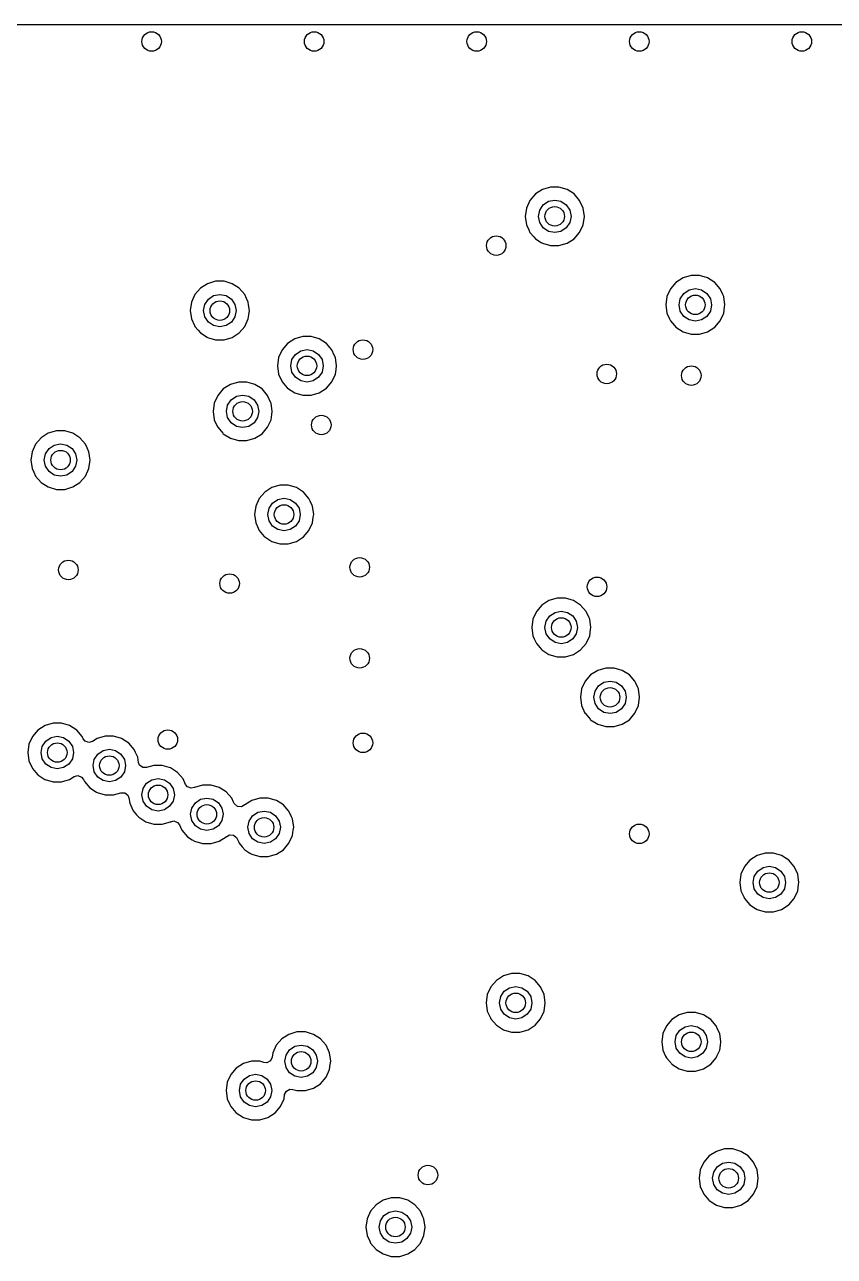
# Model space of a CAD drawing. Extents: x 100.3 to 185, y -144.7 to -85.3.
# Drawn here: x 131.55 to 144, y -104.25 to -85.3 of the extents above; entities that cross this region are included whole.
import ezdxf

# ---------------------------------------------------------------- set-up
doc = ezdxf.new("R2010")
doc.units = 0
doc.layers.add('BLACK', color=7, linetype='CONTINUOUS')

msp = doc.modelspace()

# ---------------------------------------------------------------- linework, layer by layer
at = {"layer": 'BLACK', "linetype": 'CONTINUOUS'}
for p, q in [((106.048, -85.3005), (151.507, -85.301)), ((139.402, -87.906), (139.317, -88.0039)), ((139.511, -87.836), (139.402, -87.906)), ((139.635, -87.7995), (139.511, -87.836)), ((139.511, -87.836), (139.511, -87.836)), ((139.765, -87.7995), (139.635, -87.7995)), ((139.635, -87.7995), (139.635, -87.7995)), ((139.889, -87.836), (139.765, -87.7995)), ((139.765, -87.7995), (139.765, -87.7995)), ((139.998, -87.906), (139.889, -87.836)), ((139.889, -87.836), (139.889, -87.836)), ((139.889, -87.836), (139.889, -87.836)), ((139.889, -87.836), (139.889, -87.836)), ((140.083, -88.0039), (139.998, -87.906)), ((139.998, -87.906), (139.998, -87.906)), ((139.998, -87.906), (139.998, -87.906)), ((139.317, -88.0039), (139.263, -88.1218)), ((139.469, -88.1543), (139.523, -88.0732)), ((139.523, -88.0732), (139.604, -88.019)), ((139.604, -88.019), (139.7, -88)), ((139.7, -88), (139.796, -88.019)), ((139.796, -88.019), (139.877, -88.0732)), ((139.877, -88.0732), (139.931, -88.1543)), ((140.137, -88.1218), (140.083, -88.0039)), ((139.263, -88.1218), (139.245, -88.25)), ((139.245, -88.25), (139.245, -88.25)), ((139.245, -88.25), (139.263, -88.3782)), ((139.45, -88.25), (139.469, -88.1543)), ((139.469, -88.3457), (139.45, -88.25)), ((139.931, -88.1543), (139.95, -88.25)), ((139.95, -88.25), (139.931, -88.3457)), ((140.155, -88.25), (140.137, -88.1218)), ((140.137, -88.3782), (140.155, -88.25)), ((139.263, -88.3782), (139.3, -88.459)), ((139.3, -88.459), (139.317, -88.4961)), ((139.317, -88.4961), (139.377, -88.5655)), ((139.523, -88.4268), (139.469, -88.3457)), ((139.604, -88.481), (139.523, -88.4268)), ((139.7, -88.5), (139.604, -88.481)), ((139.796, -88.481), (139.7, -88.5)), ((139.877, -88.4268), (139.796, -88.481)), ((139.931, -88.3457), (139.877, -88.4268)), ((139.998, -88.594), (140.083, -88.4961)), ((140.083, -88.4961), (140.137, -88.3782)), ((139.377, -88.5655), (139.402, -88.594)), ((139.402, -88.594), (139.491, -88.6511)), ((139.491, -88.6511), (139.511, -88.664)), ((139.511, -88.664), (139.635, -88.7005)), ((139.765, -88.7005), (139.889, -88.664)), ((139.889, -88.664), (139.998, -88.594)), ((139.635, -88.7005), (139.635, -88.7005)), ((139.635, -88.7005), (139.765, -88.7005)), ((139.765, -88.7005), (139.765, -88.7005)), ((134.485, -89.2495), (134.361, -89.286)), ((134.615, -89.2495), (134.485, -89.2495)), ((134.485, -89.2495), (134.485, -89.2495)), ((134.722, -89.2811), (134.615, -89.2495)), ((134.615, -89.2495), (134.615, -89.2495)), ((141.673, -89.1982), (141.564, -89.2683)), ((141.797, -89.1617), (141.673, -89.1982)), ((141.673, -89.1982), (141.673, -89.1982)), ((141.927, -89.1617), (141.797, -89.1617)), ((141.797, -89.1617), (141.797, -89.1617)), ((142.051, -89.1982), (141.927, -89.1617)), ((141.927, -89.1617), (141.927, -89.1617)), ((142.16, -89.2683), (142.051, -89.1982)), ((142.051, -89.1982), (142.051, -89.1982)), ((142.051, -89.1982), (142.051, -89.1982)), ((142.051, -89.1982), (142.051, -89.1982)), ((134.252, -89.356), (134.167, -89.4539)), ((134.361, -89.286), (134.252, -89.356)), ((134.361, -89.286), (134.361, -89.286)), ((134.739, -89.286), (134.722, -89.2811)), ((134.848, -89.356), (134.739, -89.286)), ((134.739, -89.286), (134.739, -89.286)), ((134.739, -89.286), (134.739, -89.286)), ((134.933, -89.4539), (134.848, -89.356)), ((134.848, -89.356), (134.848, -89.356)), ((134.848, -89.356), (134.848, -89.356)), ((141.479, -89.3662), (141.426, -89.484)), ((141.564, -89.2683), (141.479, -89.3662)), ((141.631, -89.5166), (141.685, -89.4355)), ((141.685, -89.4355), (141.767, -89.3813)), ((141.767, -89.3813), (141.862, -89.3622)), ((141.862, -89.3622), (141.958, -89.3813)), ((141.958, -89.3813), (142.039, -89.4355)), ((142.039, -89.4355), (142.093, -89.5166)), ((142.245, -89.3662), (142.16, -89.2683)), ((142.16, -89.2683), (142.16, -89.2683)), ((142.16, -89.2683), (142.16, -89.2683)), ((142.285, -89.4539), (142.245, -89.3662)), ((134.113, -89.5718), (134.095, -89.7)), ((134.167, -89.4539), (134.113, -89.5718)), ((134.3, -89.7), (134.319, -89.6043)), ((134.319, -89.6043), (134.373, -89.5232)), ((134.373, -89.5232), (134.454, -89.469)), ((134.454, -89.469), (134.55, -89.45)), ((134.55, -89.45), (134.645, -89.469)), ((134.645, -89.469), (134.727, -89.5232)), ((134.727, -89.5232), (134.781, -89.6043)), ((134.781, -89.6043), (134.8, -89.7)), ((134.96, -89.514), (134.933, -89.4539)), ((134.986, -89.5718), (134.96, -89.514)), ((134.992, -89.6123), (134.986, -89.5718)), ((135.005, -89.7), (134.992, -89.6123)), ((141.426, -89.484), (141.407, -89.6122)), ((141.407, -89.6122), (141.407, -89.6123)), ((141.407, -89.6123), (141.426, -89.7405)), ((141.612, -89.6122), (141.631, -89.5166)), ((141.631, -89.7079), (141.612, -89.6122)), ((142.093, -89.5166), (142.112, -89.6122)), ((142.112, -89.6122), (142.093, -89.7079)), ((142.299, -89.484), (142.285, -89.4539)), ((142.317, -89.6122), (142.299, -89.484)), ((142.313, -89.6405), (142.317, -89.6123)), ((142.317, -89.6123), (142.317, -89.6122)), ((134.095, -89.7), (134.095, -89.7)), ((134.095, -89.7), (134.113, -89.8282)), ((134.319, -89.7957), (134.3, -89.7)), ((134.373, -89.8768), (134.319, -89.7957)), ((134.781, -89.7957), (134.727, -89.8768)), ((134.8, -89.7), (134.781, -89.7957)), ((134.986, -89.8282), (134.996, -89.764)), ((134.996, -89.764), (135.005, -89.7)), ((135.005, -89.7), (135.005, -89.7)), ((141.426, -89.7405), (141.466, -89.8283)), ((141.685, -89.789), (141.631, -89.7079)), ((141.767, -89.8432), (141.685, -89.789)), ((142.039, -89.789), (141.958, -89.8432)), ((142.093, -89.7079), (142.039, -89.789)), ((142.245, -89.8583), (142.299, -89.7405)), ((142.299, -89.7405), (142.313, -89.6405)), ((134.113, -89.8282), (134.159, -89.9282)), ((134.159, -89.9282), (134.167, -89.9461)), ((134.167, -89.9461), (134.214, -90)), ((134.214, -90), (134.252, -90.044)), ((134.454, -89.931), (134.373, -89.8768)), ((134.55, -89.95), (134.454, -89.931)), ((134.645, -89.931), (134.55, -89.95)), ((134.727, -89.8768), (134.645, -89.931)), ((134.848, -90.044), (134.933, -89.9461)), ((134.933, -89.9461), (134.986, -89.8282)), ((141.466, -89.8283), (141.479, -89.8583)), ((141.479, -89.8583), (141.54, -89.9282)), ((141.54, -89.9282), (141.564, -89.9562)), ((141.564, -89.9562), (141.673, -90.0263)), ((141.862, -89.8622), (141.767, -89.8432)), ((141.958, -89.8432), (141.862, -89.8622)), ((142.051, -90.0263), (142.16, -89.9562)), ((142.16, -89.9562), (142.245, -89.8583)), ((134.252, -90.044), (134.354, -90.1097)), ((134.354, -90.1097), (134.361, -90.114)), ((134.361, -90.114), (134.485, -90.1505)), ((134.485, -90.1505), (134.485, -90.1505)), ((134.485, -90.1505), (134.615, -90.1505)), ((134.615, -90.1505), (134.739, -90.114)), ((134.615, -90.1505), (134.615, -90.1505)), ((134.739, -90.114), (134.848, -90.044)), ((135.701, -90.136), (135.592, -90.206)), ((135.825, -90.0995), (135.701, -90.136)), ((135.701, -90.136), (135.701, -90.136)), ((135.955, -90.0995), (135.825, -90.0995)), ((135.825, -90.0995), (135.825, -90.0995)), ((136.079, -90.136), (135.955, -90.0995)), ((135.955, -90.0995), (135.955, -90.0995)), ((136.188, -90.206), (136.079, -90.136)), ((136.079, -90.136), (136.079, -90.136)), ((136.079, -90.136), (136.079, -90.136)), ((136.079, -90.136), (136.079, -90.136)), ((141.673, -90.0263), (141.673, -90.0263)), ((141.673, -90.0263), (141.797, -90.0627)), ((141.797, -90.0627), (141.797, -90.0627)), ((141.797, -90.0627), (141.927, -90.0627)), ((141.927, -90.0627), (142.051, -90.0263)), ((141.927, -90.0627), (141.927, -90.0627)), ((135.507, -90.3039), (135.453, -90.4218)), ((135.592, -90.206), (135.507, -90.3039)), ((135.659, -90.4543), (135.713, -90.3732)), ((135.713, -90.3732), (135.794, -90.319)), ((135.794, -90.319), (135.89, -90.3)), ((135.89, -90.3), (135.986, -90.319)), ((135.986, -90.319), (136.067, -90.3732)), ((136.067, -90.3732), (136.121, -90.4543)), ((136.273, -90.3039), (136.188, -90.206)), ((136.188, -90.206), (136.188, -90.206)), ((136.188, -90.206), (136.188, -90.206)), ((136.31, -90.386), (136.273, -90.3039)), ((136.327, -90.4218), (136.31, -90.386)), ((135.453, -90.4218), (135.435, -90.55)), ((135.435, -90.55), (135.435, -90.55)), ((135.435, -90.55), (135.453, -90.6782)), ((135.64, -90.55), (135.659, -90.4543)), ((135.659, -90.6457), (135.64, -90.55)), ((136.121, -90.4543), (136.14, -90.55)), ((136.14, -90.55), (136.121, -90.6457)), ((136.345, -90.55), (136.327, -90.4218)), ((136.337, -90.6086), (136.345, -90.55)), ((136.345, -90.55), (136.345, -90.55)), ((135.453, -90.6782), (135.503, -90.786)), ((135.713, -90.7268), (135.659, -90.6457)), ((135.794, -90.781), (135.713, -90.7268)), ((136.067, -90.7268), (135.986, -90.781)), ((136.121, -90.6457), (136.067, -90.7268)), ((136.273, -90.7961), (136.327, -90.6782)), ((136.327, -90.6782), (136.337, -90.6086)), ((134.602, -90.906), (134.517, -91.0039)), ((134.711, -90.836), (134.602, -90.906)), ((134.835, -90.7995), (134.711, -90.836)), ((134.711, -90.836), (134.711, -90.836)), ((134.965, -90.7995), (134.835, -90.7995)), ((134.835, -90.7995), (134.835, -90.7995)), ((135.072, -90.8309), (134.965, -90.7995)), ((134.965, -90.7995), (134.965, -90.7995)), ((135.089, -90.836), (135.072, -90.8309)), ((135.198, -90.906), (135.089, -90.836)), ((135.089, -90.836), (135.089, -90.836)), ((135.089, -90.836), (135.089, -90.836)), ((135.283, -91.0039), (135.198, -90.906)), ((135.198, -90.906), (135.198, -90.906)), ((135.198, -90.906), (135.198, -90.906)), ((135.503, -90.786), (135.507, -90.7961)), ((135.507, -90.7961), (135.585, -90.886)), ((135.585, -90.886), (135.592, -90.894)), ((135.592, -90.894), (135.701, -90.964)), ((135.89, -90.8), (135.794, -90.781)), ((135.986, -90.781), (135.89, -90.8)), ((136.079, -90.964), (136.188, -90.894)), ((136.188, -90.894), (136.273, -90.7961)), ((134.463, -91.1218), (134.445, -91.25)), ((134.517, -91.0039), (134.463, -91.1218)), ((134.669, -91.1543), (134.723, -91.0732)), ((134.723, -91.0732), (134.804, -91.019)), ((134.804, -91.019), (134.9, -91)), ((134.9, -91), (134.996, -91.019)), ((134.996, -91.019), (135.077, -91.0732)), ((135.077, -91.0732), (135.131, -91.1543)), ((135.335, -91.1189), (135.283, -91.0039)), ((135.337, -91.1218), (135.335, -91.1189)), ((135.355, -91.25), (135.337, -91.1218)), ((135.701, -90.964), (135.701, -90.964)), ((135.701, -90.964), (135.825, -91.0005)), ((135.825, -91.0005), (135.825, -91.0005)), ((135.825, -91.0005), (135.955, -91.0005)), ((135.955, -91.0005), (136.079, -90.964)), ((135.955, -91.0005), (135.955, -91.0005)), ((134.445, -91.25), (134.445, -91.25)), ((134.445, -91.25), (134.463, -91.3782)), ((134.65, -91.25), (134.669, -91.1543)), ((134.669, -91.3457), (134.65, -91.25)), ((135.131, -91.1543), (135.15, -91.25)), ((135.15, -91.25), (135.131, -91.3457)), ((135.337, -91.3782), (135.348, -91.3)), ((135.348, -91.3), (135.355, -91.25)), ((135.355, -91.25), (135.355, -91.25)), ((134.463, -91.3782), (134.513, -91.486)), ((134.513, -91.486), (134.517, -91.4961)), ((134.517, -91.4961), (134.595, -91.586)), ((134.723, -91.4268), (134.669, -91.3457)), ((134.804, -91.481), (134.723, -91.4268)), ((134.9, -91.5), (134.804, -91.481)), ((134.996, -91.481), (134.9, -91.5)), ((135.077, -91.4268), (134.996, -91.481)), ((135.131, -91.3457), (135.077, -91.4268)), ((135.198, -91.594), (135.283, -91.4961)), ((135.283, -91.4961), (135.337, -91.3782)), ((131.802, -91.656), (131.717, -91.7539)), ((131.911, -91.586), (131.802, -91.656)), ((132.035, -91.5495), (131.911, -91.586)), ((131.911, -91.586), (131.911, -91.586)), ((132.165, -91.5495), (132.035, -91.5495)), ((132.035, -91.5495), (132.035, -91.5495)), ((132.289, -91.586), (132.165, -91.5495)), ((132.165, -91.5495), (132.165, -91.5495)), ((132.398, -91.656), (132.289, -91.586)), ((132.289, -91.586), (132.289, -91.586)), ((132.289, -91.586), (132.289, -91.586)), ((132.289, -91.586), (132.289, -91.586)), ((132.483, -91.7539), (132.398, -91.656)), ((132.398, -91.656), (132.398, -91.656)), ((132.398, -91.656), (132.398, -91.656)), ((134.595, -91.586), (134.602, -91.594)), ((134.602, -91.594), (134.711, -91.664)), ((134.711, -91.664), (134.711, -91.664)), ((134.711, -91.664), (134.835, -91.7005)), ((134.835, -91.7005), (134.835, -91.7005)), ((134.835, -91.7005), (134.965, -91.7005)), ((134.965, -91.7005), (135.089, -91.664)), ((134.965, -91.7005), (134.965, -91.7005)), ((135.089, -91.664), (135.198, -91.594)), ((131.663, -91.8718), (131.645, -92)), ((131.717, -91.7539), (131.663, -91.8718)), ((131.85, -92), (131.869, -91.9043)), ((131.869, -91.9043), (131.923, -91.8232)), ((131.923, -91.8232), (132.004, -91.769)), ((132.004, -91.769), (132.1, -91.75)), ((132.1, -91.75), (132.196, -91.769)), ((132.196, -91.769), (132.277, -91.8232)), ((132.277, -91.8232), (132.331, -91.9043)), ((132.331, -91.9043), (132.35, -92)), ((132.51, -91.814), (132.483, -91.7539)), ((132.537, -91.8718), (132.51, -91.814)), ((132.541, -91.9), (132.537, -91.8718)), ((132.551, -91.969), (132.541, -91.9)), ((131.645, -92), (131.645, -92)), ((131.645, -92), (131.663, -92.1282)), ((131.869, -92.0957), (131.85, -92)), ((131.923, -92.1768), (131.869, -92.0957)), ((132.331, -92.0957), (132.277, -92.1768)), ((132.35, -92), (132.331, -92.0957)), ((132.537, -92.1282), (132.555, -92)), ((132.555, -92), (132.551, -91.969)), ((131.663, -92.1282), (131.69, -92.1862)), ((131.69, -92.1862), (131.717, -92.2461)), ((131.717, -92.2461), (131.802, -92.344)), ((132.004, -92.231), (131.923, -92.1768)), ((132.1, -92.25), (132.004, -92.231)), ((132.196, -92.231), (132.1, -92.25)), ((132.277, -92.1768), (132.196, -92.231)), ((132.398, -92.344), (132.483, -92.2461)), ((132.483, -92.2461), (132.537, -92.1282)), ((131.802, -92.344), (131.802, -92.344)), ((131.802, -92.344), (131.911, -92.414)), ((131.911, -92.414), (131.911, -92.414)), ((131.911, -92.414), (132.035, -92.4505)), ((132.035, -92.4505), (132.035, -92.4505)), ((132.035, -92.4505), (132.165, -92.4505)), ((132.165, -92.4505), (132.289, -92.414)), ((132.165, -92.4505), (132.165, -92.4505)), ((132.289, -92.414), (132.398, -92.344)), ((135.348, -92.4235), (135.239, -92.4935)), ((135.473, -92.387), (135.348, -92.4235)), ((135.348, -92.4235), (135.348, -92.4235)), ((135.602, -92.387), (135.473, -92.387)), ((135.473, -92.387), (135.473, -92.387)), ((135.727, -92.4235), (135.602, -92.387)), ((135.602, -92.387), (135.602, -92.387)), ((135.836, -92.4935), (135.727, -92.4235)), ((135.727, -92.4235), (135.727, -92.4235)), ((135.727, -92.4235), (135.727, -92.4235)), ((135.727, -92.4235), (135.727, -92.4235)), ((135.155, -92.5914), (135.101, -92.7093)), ((135.239, -92.4935), (135.155, -92.5914)), ((135.307, -92.7418), (135.361, -92.6607)), ((135.361, -92.6607), (135.442, -92.6065)), ((135.442, -92.6065), (135.537, -92.5875)), ((135.537, -92.5875), (135.633, -92.6065)), ((135.633, -92.6065), (135.714, -92.6607)), ((135.714, -92.6607), (135.768, -92.7418)), ((135.92, -92.5914), (135.836, -92.4935)), ((135.836, -92.4935), (135.836, -92.4935)), ((135.836, -92.4935), (135.836, -92.4935)), ((135.939, -92.6317), (135.92, -92.5914)), ((135.97, -92.7), (135.939, -92.6317)), ((135.101, -92.7093), (135.082, -92.8375)), ((135.082, -92.8375), (135.082, -92.8375)), ((135.082, -92.8375), (135.101, -92.9657)), ((135.287, -92.8375), (135.307, -92.7418)), ((135.307, -92.9332), (135.287, -92.8375)), ((135.768, -92.7418), (135.787, -92.8375)), ((135.787, -92.8375), (135.768, -92.9332)), ((135.974, -92.7093), (135.97, -92.7)), ((135.993, -92.8375), (135.974, -92.7093)), ((135.987, -92.8793), (135.993, -92.8375)), ((135.993, -92.8375), (135.993, -92.8375)), ((135.101, -92.9657), (135.137, -93.046)), ((135.137, -93.046), (135.155, -93.0836)), ((135.361, -93.0143), (135.307, -92.9332)), ((135.442, -93.0685), (135.361, -93.0143)), ((135.714, -93.0143), (135.633, -93.0685)), ((135.768, -92.9332), (135.714, -93.0143)), ((135.92, -93.0836), (135.974, -92.9657)), ((135.974, -92.9657), (135.987, -92.8793)), ((135.155, -93.0836), (135.233, -93.1739)), ((135.233, -93.1739), (135.239, -93.1815)), ((135.239, -93.1815), (135.348, -93.2515)), ((135.537, -93.0875), (135.442, -93.0685)), ((135.633, -93.0685), (135.537, -93.0875)), ((135.727, -93.2515), (135.836, -93.1815)), ((135.836, -93.1815), (135.92, -93.0836)), ((135.348, -93.2515), (135.348, -93.2515)), ((135.348, -93.2515), (135.473, -93.288)), ((135.473, -93.288), (135.473, -93.288)), ((135.473, -93.288), (135.602, -93.288)), ((135.602, -93.288), (135.727, -93.2515)), ((135.602, -93.288), (135.602, -93.288)), ((139.611, -94.1615), (139.502, -94.2315)), ((139.735, -94.125), (139.611, -94.1615)), ((139.611, -94.1615), (139.611, -94.1615)), ((139.865, -94.125), (139.735, -94.125)), ((139.735, -94.125), (139.735, -94.125)), ((139.95, -94.15), (139.865, -94.125)), ((139.865, -94.125), (139.865, -94.125)), ((139.989, -94.1615), (139.95, -94.15)), ((140.098, -94.2315), (139.989, -94.1615)), ((139.989, -94.1615), (139.989, -94.1615)), ((139.989, -94.1615), (139.989, -94.1615)), ((139.989, -94.1615), (139.989, -94.1615)), ((139.417, -94.3294), (139.363, -94.4473)), ((139.502, -94.2315), (139.417, -94.3294)), ((139.623, -94.3987), (139.704, -94.3445)), ((139.704, -94.3445), (139.8, -94.3255)), ((139.8, -94.3255), (139.896, -94.3445)), ((139.896, -94.3445), (139.977, -94.3987)), ((140.183, -94.3294), (140.098, -94.2315)), ((140.098, -94.2315), (140.098, -94.2315)), ((140.098, -94.2315), (140.098, -94.2315)), ((140.228, -94.4282), (140.183, -94.3294)), ((139.363, -94.4473), (139.345, -94.5755)), ((139.55, -94.5755), (139.569, -94.4798)), ((139.569, -94.4798), (139.623, -94.3987)), ((139.977, -94.3987), (140.031, -94.4798)), ((140.031, -94.4798), (140.05, -94.5755)), ((140.237, -94.4473), (140.228, -94.4282)), ((140.255, -94.5755), (140.237, -94.4473)), ((139.345, -94.5755), (139.345, -94.5755)), ((139.345, -94.5755), (139.363, -94.7037)), ((139.363, -94.7037), (139.385, -94.7505)), ((139.385, -94.7505), (139.417, -94.8216)), ((139.569, -94.6712), (139.55, -94.5755)), ((139.623, -94.7523), (139.569, -94.6712)), ((139.704, -94.8065), (139.623, -94.7523)), ((139.977, -94.7523), (139.896, -94.8065)), ((140.031, -94.6712), (139.977, -94.7523)), ((140.05, -94.5755), (140.031, -94.6712)), ((140.183, -94.8216), (140.237, -94.7037)), ((140.237, -94.7037), (140.25, -94.6079)), ((140.25, -94.6079), (140.255, -94.5755)), ((140.255, -94.5755), (140.255, -94.5755)), ((139.417, -94.8216), (139.475, -94.8888)), ((139.475, -94.8888), (139.502, -94.9195)), ((139.502, -94.9195), (139.611, -94.9895)), ((139.8, -94.8255), (139.704, -94.8065)), ((139.896, -94.8065), (139.8, -94.8255)), ((139.989, -94.9895), (140.098, -94.9195)), ((140.098, -94.9195), (140.183, -94.8216)), ((139.611, -94.9895), (139.611, -94.9895)), ((139.611, -94.9895), (139.735, -95.026)), ((139.735, -95.026), (139.735, -95.026)), ((139.735, -95.026), (139.865, -95.026)), ((139.865, -95.026), (139.989, -94.9895)), ((139.865, -95.026), (139.865, -95.026)), ((140.252, -95.306), (140.167, -95.4039)), ((140.361, -95.236), (140.252, -95.306)), ((140.485, -95.1995), (140.361, -95.236)), ((140.361, -95.236), (140.361, -95.236)), ((140.615, -95.1995), (140.485, -95.1995)), ((140.485, -95.1995), (140.485, -95.1995)), ((140.739, -95.236), (140.615, -95.1995)), ((140.615, -95.1995), (140.615, -95.1995)), ((140.848, -95.306), (140.739, -95.236)), ((140.739, -95.236), (140.739, -95.236)), ((140.739, -95.236), (140.739, -95.236)), ((140.739, -95.236), (140.739, -95.236)), ((140.933, -95.4039), (140.848, -95.306)), ((140.848, -95.306), (140.848, -95.306)), ((140.848, -95.306), (140.848, -95.306)), ((140.167, -95.4039), (140.113, -95.5218)), ((140.319, -95.5543), (140.373, -95.4732)), ((140.373, -95.4732), (140.454, -95.419)), ((140.454, -95.419), (140.55, -95.4)), ((140.55, -95.4), (140.646, -95.419)), ((140.646, -95.419), (140.727, -95.4732)), ((140.727, -95.4732), (140.781, -95.5543)), ((140.945, -95.431), (140.933, -95.4039)), ((140.977, -95.5), (140.945, -95.431)), ((140.987, -95.5218), (140.977, -95.5)), ((140.113, -95.5218), (140.095, -95.65)), ((140.095, -95.65), (140.095, -95.65)), ((140.095, -95.65), (140.113, -95.7782)), ((140.3, -95.65), (140.319, -95.5543)), ((140.319, -95.7457), (140.3, -95.65)), ((140.781, -95.5543), (140.8, -95.65)), ((140.8, -95.65), (140.781, -95.7457)), ((141.005, -95.6468), (140.987, -95.5218)), ((140.987, -95.7782), (141.005, -95.65)), ((141.005, -95.65), (141.005, -95.6468)), ((140.113, -95.7782), (140.165, -95.8919)), ((140.373, -95.8268), (140.319, -95.7457)), ((140.454, -95.881), (140.373, -95.8268)), ((140.55, -95.9), (140.454, -95.881)), ((140.646, -95.881), (140.55, -95.9)), ((140.727, -95.8268), (140.646, -95.881)), ((140.781, -95.7457), (140.727, -95.8268)), ((140.933, -95.8961), (140.987, -95.7782)), ((131.985, -96.0495), (131.861, -96.086)), ((132.115, -96.0495), (131.985, -96.0495)), ((131.985, -96.0495), (131.985, -96.0495)), ((132.239, -96.086), (132.115, -96.0495)), ((132.115, -96.0495), (132.115, -96.0495)), ((140.165, -95.8919), (140.167, -95.8961)), ((140.167, -95.8961), (140.245, -95.986)), ((140.245, -95.986), (140.252, -95.994)), ((140.252, -95.994), (140.361, -96.0639)), ((140.361, -96.0639), (140.361, -96.064)), ((140.361, -96.064), (140.485, -96.1005)), ((140.615, -96.1005), (140.739, -96.064)), ((140.739, -96.064), (140.848, -95.994)), ((140.848, -95.994), (140.933, -95.8961)), ((131.667, -96.2539), (131.613, -96.3718)), ((131.752, -96.156), (131.667, -96.2539)), ((131.861, -96.086), (131.752, -96.156)), ((131.861, -96.086), (131.861, -96.086)), ((131.954, -96.269), (132.05, -96.25)), ((132.05, -96.25), (132.146, -96.269)), ((132.348, -96.156), (132.239, -96.086)), ((132.239, -96.086), (132.239, -96.086)), ((132.239, -96.086), (132.239, -96.086)), ((132.239, -96.086), (132.239, -96.086)), ((132.433, -96.2539), (132.348, -96.156)), ((132.348, -96.156), (132.348, -96.156)), ((132.348, -96.156), (132.348, -96.156)), ((132.448, -96.2881), (132.433, -96.2539)), ((132.785, -96.2495), (132.661, -96.286)), ((132.915, -96.2495), (132.785, -96.2495)), ((132.785, -96.2495), (132.785, -96.2495)), ((133.039, -96.286), (132.915, -96.2495)), ((132.915, -96.2495), (132.915, -96.2495)), ((140.485, -96.1005), (140.485, -96.1005)), ((140.485, -96.1005), (140.615, -96.1005)), ((140.615, -96.1005), (140.615, -96.1005)), ((131.613, -96.3718), (131.595, -96.5)), ((131.8, -96.5), (131.819, -96.4043)), ((131.819, -96.4043), (131.873, -96.3232)), ((131.873, -96.3232), (131.954, -96.269)), ((132.146, -96.269), (132.227, -96.3232)), ((132.227, -96.3232), (132.281, -96.4043)), ((132.281, -96.4043), (132.3, -96.5)), ((132.476, -96.3236), (132.448, -96.2881)), ((132.533, -96.3458), (132.476, -96.3236)), ((132.592, -96.3303), (132.533, -96.3458)), ((132.661, -96.286), (132.592, -96.3303)), ((132.661, -96.286), (132.661, -96.286)), ((132.754, -96.469), (132.85, -96.45)), ((132.85, -96.45), (132.946, -96.469)), ((133.148, -96.356), (133.039, -96.286)), ((133.039, -96.286), (133.039, -96.286)), ((133.039, -96.286), (133.039, -96.286)), ((133.039, -96.286), (133.039, -96.286)), ((133.233, -96.4539), (133.148, -96.356)), ((133.148, -96.356), (133.148, -96.356)), ((133.148, -96.356), (133.148, -96.356)), ((133.254, -96.5), (133.233, -96.4539)), ((131.595, -96.5), (131.595, -96.5)), ((131.595, -96.5), (131.613, -96.6282)), ((131.613, -96.6282), (131.663, -96.736)), ((131.819, -96.5957), (131.8, -96.5)), ((131.873, -96.6768), (131.819, -96.5957)), ((132.281, -96.5957), (132.227, -96.6768)), ((132.3, -96.5), (132.281, -96.5957)), ((132.6, -96.7), (132.619, -96.6043)), ((132.619, -96.6043), (132.673, -96.5232)), ((132.673, -96.5232), (132.754, -96.469)), ((132.946, -96.469), (133.027, -96.5232)), ((133.027, -96.5232), (133.081, -96.6043)), ((133.081, -96.6043), (133.1, -96.7)), ((133.287, -96.5718), (133.254, -96.5)), ((133.298, -96.6513), (133.287, -96.5718)), ((131.663, -96.736), (131.667, -96.7461)), ((131.667, -96.7461), (131.719, -96.806)), ((131.719, -96.806), (131.752, -96.844)), ((131.954, -96.731), (131.873, -96.6768)), ((132.05, -96.75), (131.954, -96.731)), ((132.146, -96.731), (132.05, -96.75)), ((132.227, -96.6768), (132.146, -96.731)), ((132.619, -96.7957), (132.6, -96.7)), ((132.673, -96.8768), (132.619, -96.7957)), ((133.081, -96.7957), (133.027, -96.8768)), ((133.1, -96.7), (133.081, -96.7957)), ((133.314, -96.693), (133.298, -96.6513)), ((133.363, -96.7304), (133.314, -96.693)), ((133.424, -96.7322), (133.363, -96.7304)), ((133.535, -96.6995), (133.424, -96.7322)), ((133.665, -96.6995), (133.535, -96.6995)), ((133.535, -96.6995), (133.535, -96.6995)), ((133.77, -96.7304), (133.665, -96.6995)), ((133.665, -96.6995), (133.665, -96.6995)), ((133.789, -96.736), (133.77, -96.7304)), ((133.898, -96.806), (133.789, -96.736)), ((133.789, -96.736), (133.789, -96.736)), ((133.789, -96.736), (133.789, -96.736)), ((133.983, -96.9039), (133.898, -96.806)), ((133.898, -96.806), (133.898, -96.806)), ((133.898, -96.806), (133.898, -96.806)), ((131.752, -96.844), (131.858, -96.9119)), ((131.858, -96.9119), (131.861, -96.914)), ((131.861, -96.914), (131.985, -96.9505)), ((131.985, -96.9505), (131.985, -96.9505)), ((131.985, -96.9505), (132.115, -96.9505)), ((132.115, -96.9505), (132.239, -96.914)), ((132.115, -96.9505), (132.115, -96.9505)), ((132.239, -96.914), (132.308, -96.8697)), ((132.308, -96.8697), (132.367, -96.8542)), ((132.367, -96.8542), (132.424, -96.8764)), ((132.424, -96.8764), (132.452, -96.9119)), ((132.452, -96.9119), (132.452, -96.914)), ((132.452, -96.914), (132.467, -96.9461)), ((132.467, -96.9461), (132.552, -97.044)), ((132.754, -96.931), (132.673, -96.8768)), ((132.85, -96.95), (132.754, -96.931)), ((132.946, -96.931), (132.85, -96.95)), ((133.027, -96.8768), (132.946, -96.931)), ((133.369, -97.0543), (133.423, -96.9732)), ((133.423, -96.9732), (133.504, -96.919)), ((133.504, -96.919), (133.6, -96.9)), ((133.6, -96.9), (133.696, -96.919)), ((133.696, -96.919), (133.777, -96.9732)), ((133.777, -96.9732), (133.831, -97.0543)), ((134.022, -96.9906), (133.983, -96.9039)), ((133.983, -96.9039), (133.983, -96.9039)), ((133.983, -96.9039), (133.983, -96.9039)), ((134.05, -97.0261), (134.022, -96.9906)), ((134.107, -97.0483), (134.05, -97.0261)), ((134.285, -96.9995), (134.161, -97.036)), ((134.415, -96.9995), (134.285, -96.9995)), ((134.285, -96.9995), (134.285, -96.9995)), ((134.539, -97.036), (134.415, -96.9995)), ((134.415, -96.9995), (134.415, -96.9995)), ((132.552, -97.044), (132.552, -97.044)), ((132.552, -97.044), (132.653, -97.1091)), ((132.653, -97.1091), (132.661, -97.114)), ((132.661, -97.114), (132.785, -97.1505)), ((132.785, -97.1505), (132.785, -97.1505)), ((132.785, -97.1505), (132.915, -97.1505)), ((132.915, -97.1505), (133.026, -97.1178)), ((132.915, -97.1505), (132.915, -97.1505)), ((133.026, -97.1178), (133.087, -97.1196)), ((133.087, -97.1196), (133.136, -97.157)), ((133.136, -97.157), (133.152, -97.1987)), ((133.152, -97.1987), (133.163, -97.2782)), ((133.35, -97.15), (133.369, -97.0543)), ((133.369, -97.2457), (133.35, -97.15)), ((133.831, -97.0543), (133.85, -97.15)), ((133.85, -97.15), (133.831, -97.2457)), ((134.153, -97.0361), (134.107, -97.0483)), ((134.154, -97.0389), (134.153, -97.0361)), ((134.161, -97.036), (134.154, -97.0389)), ((134.254, -97.219), (134.35, -97.2)), ((134.35, -97.2), (134.446, -97.219)), ((134.648, -97.106), (134.539, -97.036)), ((134.539, -97.036), (134.539, -97.036)), ((134.539, -97.036), (134.539, -97.036)), ((134.539, -97.036), (134.539, -97.036)), ((134.733, -97.2039), (134.648, -97.106)), ((134.648, -97.106), (134.648, -97.106)), ((134.648, -97.106), (134.648, -97.106)), ((134.759, -97.2618), (134.733, -97.2039)), ((135.165, -97.1995), (135.041, -97.236)), ((135.295, -97.1995), (135.165, -97.1995)), ((135.165, -97.1995), (135.165, -97.1995)), ((135.419, -97.236), (135.295, -97.1995)), ((135.295, -97.1995), (135.295, -97.1995)), ((133.163, -97.2782), (133.213, -97.386)), ((133.213, -97.386), (133.217, -97.3961)), ((133.217, -97.3961), (133.269, -97.456)), ((133.423, -97.3268), (133.369, -97.2457)), ((133.504, -97.381), (133.423, -97.3268)), ((133.6, -97.4), (133.504, -97.381)), ((133.696, -97.381), (133.6, -97.4)), ((133.777, -97.3268), (133.696, -97.381)), ((133.831, -97.2457), (133.777, -97.3268)), ((134.1, -97.45), (134.119, -97.3543)), ((134.119, -97.3543), (134.173, -97.2732)), ((134.173, -97.2732), (134.254, -97.219)), ((134.446, -97.219), (134.527, -97.2732)), ((134.527, -97.2732), (134.581, -97.3543)), ((134.581, -97.3543), (134.6, -97.45)), ((134.768, -97.2811), (134.759, -97.2618)), ((134.773, -97.2911), (134.768, -97.2811)), ((134.82, -97.3312), (134.773, -97.2911)), ((134.881, -97.3364), (134.82, -97.3312)), ((134.925, -97.3094), (134.881, -97.3364)), ((134.927, -97.3107), (134.925, -97.3094)), ((134.932, -97.306), (134.927, -97.3107)), ((135.041, -97.236), (134.932, -97.306)), ((135.041, -97.236), (135.041, -97.236)), ((135.134, -97.419), (135.23, -97.4)), ((135.23, -97.4), (135.326, -97.419)), ((135.528, -97.306), (135.419, -97.236)), ((135.419, -97.236), (135.419, -97.236)), ((135.419, -97.236), (135.419, -97.236)), ((135.419, -97.236), (135.419, -97.236)), ((135.601, -97.39), (135.528, -97.306)), ((135.528, -97.306), (135.528, -97.306)), ((135.528, -97.306), (135.528, -97.306)), ((135.613, -97.4039), (135.601, -97.39)), ((135.653, -97.4909), (135.613, -97.4039)), ((133.269, -97.456), (133.302, -97.494)), ((133.302, -97.494), (133.383, -97.5461)), ((133.383, -97.5461), (133.411, -97.564)), ((133.411, -97.564), (133.535, -97.6005)), ((133.665, -97.6005), (133.789, -97.564)), ((133.789, -97.564), (133.796, -97.5611)), ((133.789, -97.564), (133.789, -97.564)), ((133.796, -97.5611), (133.797, -97.5639)), ((133.797, -97.5639), (133.843, -97.5517)), ((133.843, -97.5517), (133.9, -97.5739)), ((133.9, -97.5739), (133.928, -97.6094)), ((134.119, -97.5457), (134.1, -97.45)), ((134.173, -97.6268), (134.119, -97.5457)), ((134.581, -97.5457), (134.527, -97.6268)), ((134.6, -97.45), (134.581, -97.5457)), ((134.98, -97.65), (134.999, -97.5543)), ((134.999, -97.5543), (135.053, -97.4732)), ((135.053, -97.4732), (135.134, -97.419)), ((135.326, -97.419), (135.407, -97.4732)), ((135.407, -97.4732), (135.461, -97.5543)), ((135.461, -97.5543), (135.48, -97.65)), ((135.667, -97.5218), (135.653, -97.4909)), ((135.685, -97.65), (135.667, -97.5218)), ((133.535, -97.6005), (133.535, -97.6005)), ((133.535, -97.6005), (133.665, -97.6005)), ((133.665, -97.6005), (133.665, -97.6005)), ((133.928, -97.6094), (133.944, -97.6453)), ((133.944, -97.6453), (133.967, -97.6961)), ((133.967, -97.6961), (134.052, -97.794)), ((134.254, -97.681), (134.173, -97.6268)), ((134.35, -97.7), (134.254, -97.681)), ((134.446, -97.681), (134.35, -97.7)), ((134.527, -97.6268), (134.446, -97.681)), ((134.655, -97.7906), (134.699, -97.7636)), ((134.699, -97.7636), (134.76, -97.7688)), ((134.76, -97.7688), (134.807, -97.8089)), ((134.999, -97.7457), (134.98, -97.65)), ((135.053, -97.8268), (134.999, -97.7457)), ((135.461, -97.7457), (135.407, -97.8268)), ((135.48, -97.65), (135.461, -97.7457)), ((135.613, -97.8961), (135.667, -97.7782)), ((135.667, -97.7782), (135.679, -97.6961)), ((135.679, -97.6961), (135.685, -97.65)), ((135.685, -97.65), (135.685, -97.65)), ((134.052, -97.794), (134.052, -97.794)), ((134.052, -97.794), (134.124, -97.8405)), ((134.124, -97.8405), (134.161, -97.864)), ((134.161, -97.864), (134.285, -97.9005)), ((134.285, -97.9005), (134.285, -97.9005)), ((134.285, -97.9005), (134.415, -97.9005)), ((134.415, -97.9005), (134.539, -97.864)), ((134.415, -97.9005), (134.415, -97.9005)), ((134.539, -97.864), (134.648, -97.794)), ((134.648, -97.794), (134.653, -97.7893)), ((134.648, -97.794), (134.648, -97.794)), ((134.653, -97.7893), (134.655, -97.7906)), ((134.807, -97.8089), (134.812, -97.8189)), ((134.812, -97.8189), (134.839, -97.8783)), ((134.839, -97.8783), (134.847, -97.8961)), ((134.847, -97.8961), (134.894, -97.95)), ((134.894, -97.95), (134.932, -97.994)), ((135.134, -97.881), (135.053, -97.8268)), ((135.23, -97.9), (135.134, -97.881)), ((135.326, -97.881), (135.23, -97.9)), ((135.407, -97.8268), (135.326, -97.881)), ((135.528, -97.994), (135.613, -97.8961)), ((134.932, -97.994), (135.013, -98.0461)), ((135.013, -98.0461), (135.041, -98.064)), ((135.041, -98.064), (135.165, -98.1005)), ((135.165, -98.1005), (135.165, -98.1005)), ((135.165, -98.1005), (135.295, -98.1005)), ((135.295, -98.1005), (135.419, -98.064)), ((135.295, -98.1005), (135.295, -98.1005)), ((135.419, -98.064), (135.528, -97.994)), ((142.702, -98.156), (142.617, -98.2539)), ((142.811, -98.086), (142.702, -98.156)), ((142.935, -98.0495), (142.811, -98.086)), ((142.811, -98.086), (142.811, -98.086)), ((143.065, -98.0495), (142.935, -98.0495)), ((142.935, -98.0495), (142.935, -98.0495)), ((143.189, -98.086), (143.065, -98.0495)), ((143.065, -98.0495), (143.065, -98.0495)), ((143.298, -98.156), (143.189, -98.086)), ((143.189, -98.086), (143.189, -98.086)), ((143.189, -98.086), (143.189, -98.086)), ((143.189, -98.086), (143.189, -98.086)), ((143.379, -98.2495), (143.298, -98.156)), ((143.298, -98.156), (143.298, -98.156)), ((143.298, -98.156), (143.298, -98.156)), ((142.617, -98.2539), (142.563, -98.3718)), ((142.769, -98.4043), (142.823, -98.3232)), ((142.823, -98.3232), (142.904, -98.269)), ((142.904, -98.269), (143, -98.25)), ((143, -98.25), (143.096, -98.269)), ((143.096, -98.269), (143.177, -98.3232)), ((143.177, -98.3232), (143.231, -98.4043)), ((143.383, -98.2539), (143.379, -98.2495)), ((143.437, -98.3718), (143.383, -98.2539)), ((142.563, -98.3718), (142.545, -98.5)), ((142.545, -98.5), (142.545, -98.5)), ((142.545, -98.5), (142.563, -98.6282)), ((142.75, -98.5), (142.769, -98.4043)), ((142.769, -98.5957), (142.75, -98.5)), ((143.231, -98.4043), (143.25, -98.5)), ((143.25, -98.5), (143.231, -98.5957)), ((143.455, -98.5), (143.437, -98.3718)), ((143.437, -98.6282), (143.451, -98.5312)), ((143.451, -98.5312), (143.455, -98.5)), ((143.455, -98.5), (143.455, -98.5)), ((142.563, -98.6282), (142.606, -98.7218)), ((142.606, -98.7218), (142.617, -98.7461)), ((142.823, -98.6768), (142.769, -98.5957)), ((142.904, -98.731), (142.823, -98.6768)), ((143, -98.75), (142.904, -98.731)), ((143.096, -98.731), (143, -98.75)), ((143.177, -98.6768), (143.096, -98.731)), ((143.231, -98.5957), (143.177, -98.6768)), ((143.383, -98.7461), (143.437, -98.6282)), ((142.617, -98.7461), (142.702, -98.844)), ((142.702, -98.844), (142.702, -98.844)), ((142.702, -98.844), (142.789, -98.9)), ((142.789, -98.9), (142.811, -98.914)), ((142.811, -98.914), (142.935, -98.9505)), ((143.065, -98.9505), (143.189, -98.914)), ((143.189, -98.914), (143.289, -98.85)), ((143.289, -98.85), (143.298, -98.844)), ((143.298, -98.844), (143.383, -98.7461)), ((142.935, -98.9505), (142.935, -98.9505)), ((142.935, -98.9505), (143.065, -98.9505)), ((143.065, -98.9505), (143.065, -98.9505)), ((138.802, -100.006), (138.717, -100.104)), ((138.911, -99.936), (138.802, -100.006)), ((139.035, -99.8995), (138.911, -99.936)), ((138.911, -99.936), (138.911, -99.936)), ((139.165, -99.8995), (139.035, -99.8995)), ((139.035, -99.8995), (139.035, -99.8995)), ((139.289, -99.936), (139.165, -99.8995)), ((139.165, -99.8995), (139.165, -99.8995)), ((139.398, -100.006), (139.289, -99.936)), ((139.289, -99.936), (139.289, -99.936)), ((139.289, -99.936), (139.289, -99.936)), ((139.289, -99.936), (139.289, -99.936)), ((139.483, -100.104), (139.398, -100.006)), ((139.398, -100.006), (139.398, -100.006)), ((139.398, -100.006), (139.398, -100.006)), ((138.663, -100.222), (138.645, -100.35)), ((138.717, -100.104), (138.663, -100.222)), ((138.869, -100.254), (138.923, -100.173)), ((138.923, -100.173), (139.004, -100.119)), ((139.004, -100.119), (139.1, -100.1)), ((139.1, -100.1), (139.196, -100.119)), ((139.196, -100.119), (139.277, -100.173)), ((139.277, -100.173), (139.331, -100.254)), ((139.537, -100.222), (139.483, -100.104)), ((139.555, -100.35), (139.537, -100.222)), ((138.645, -100.35), (138.645, -100.35)), ((138.645, -100.35), (138.663, -100.478)), ((138.85, -100.35), (138.869, -100.254)), ((138.869, -100.446), (138.85, -100.35)), ((139.331, -100.254), (139.35, -100.35)), ((139.35, -100.35), (139.331, -100.446)), ((139.537, -100.478), (139.555, -100.35)), ((139.555, -100.35), (139.555, -100.35)), ((138.663, -100.478), (138.711, -100.582)), ((138.711, -100.582), (138.717, -100.596)), ((138.717, -100.596), (138.802, -100.694)), ((138.923, -100.527), (138.869, -100.446)), ((139.004, -100.581), (138.923, -100.527)), ((139.1, -100.6), (139.004, -100.581)), ((139.196, -100.581), (139.1, -100.6)), ((139.277, -100.527), (139.196, -100.581)), ((139.331, -100.446), (139.277, -100.527)), ((139.398, -100.694), (139.483, -100.596)), ((139.483, -100.596), (139.537, -100.478)), ((141.502, -100.606), (141.417, -100.704)), ((141.611, -100.536), (141.502, -100.606)), ((141.735, -100.499), (141.611, -100.536)), ((141.611, -100.536), (141.611, -100.536)), ((141.865, -100.499), (141.735, -100.499)), ((141.735, -100.499), (141.735, -100.499)), ((141.989, -100.536), (141.865, -100.499)), ((141.865, -100.499), (141.865, -100.499)), ((142.098, -100.606), (141.989, -100.536)), ((141.989, -100.536), (141.989, -100.536)), ((141.989, -100.536), (141.989, -100.536)), ((141.989, -100.536), (141.989, -100.536)), ((142.183, -100.704), (142.098, -100.606)), ((142.098, -100.606), (142.098, -100.606)), ((142.098, -100.606), (142.098, -100.606)), ((135.735, -100.799), (135.611, -100.836)), ((135.865, -100.799), (135.735, -100.799)), ((135.735, -100.799), (135.735, -100.799)), ((135.989, -100.836), (135.865, -100.799)), ((135.865, -100.799), (135.865, -100.799)), ((138.802, -100.694), (138.802, -100.694)), ((138.802, -100.694), (138.911, -100.764)), ((138.911, -100.764), (138.911, -100.764)), ((138.911, -100.764), (139.035, -100.8)), ((139.035, -100.8), (139.035, -100.8)), ((139.035, -100.8), (139.165, -100.8)), ((139.165, -100.8), (139.289, -100.764)), ((139.165, -100.8), (139.165, -100.8)), ((139.289, -100.764), (139.398, -100.694)), ((141.417, -100.704), (141.363, -100.822)), ((141.569, -100.854), (141.623, -100.773)), ((141.623, -100.773), (141.704, -100.719)), ((141.704, -100.719), (141.8, -100.7)), ((141.8, -100.7), (141.896, -100.719)), ((141.896, -100.719), (141.977, -100.773)), ((141.977, -100.773), (142.031, -100.854)), ((142.21, -100.764), (142.183, -100.704)), ((142.237, -100.822), (142.21, -100.764)), ((135.417, -101.004), (135.363, -101.122)), ((135.502, -100.906), (135.417, -101.004)), ((135.611, -100.836), (135.502, -100.906)), ((135.611, -100.836), (135.611, -100.836)), ((135.704, -101.019), (135.8, -101)), ((135.8, -101), (135.896, -101.019)), ((136.098, -100.906), (135.989, -100.836)), ((135.989, -100.836), (135.989, -100.836)), ((135.989, -100.836), (135.989, -100.836)), ((135.989, -100.836), (135.989, -100.836)), ((136.136, -100.95), (136.098, -100.906)), ((136.098, -100.906), (136.098, -100.906)), ((136.098, -100.906), (136.098, -100.906)), ((136.183, -101.004), (136.136, -100.95)), ((136.22, -101.086), (136.183, -101.004)), ((141.363, -100.822), (141.345, -100.95)), ((141.345, -100.95), (141.345, -100.95)), ((141.345, -100.95), (141.363, -101.078)), ((141.55, -100.95), (141.569, -100.854)), ((141.569, -101.046), (141.55, -100.95)), ((142.031, -100.854), (142.05, -100.95)), ((142.05, -100.95), (142.031, -101.046)), ((142.255, -100.95), (142.237, -100.822)), ((142.237, -101.078), (142.247, -101.004)), ((142.247, -101.004), (142.255, -100.95)), ((142.255, -100.95), (142.255, -100.95)), ((135.354, -101.187), (135.327, -101.242)), ((135.363, -101.122), (135.354, -101.187)), ((135.55, -101.25), (135.569, -101.154)), ((135.569, -101.154), (135.623, -101.073)), ((135.623, -101.073), (135.704, -101.019)), ((135.896, -101.019), (135.977, -101.073)), ((135.977, -101.073), (136.031, -101.154)), ((136.031, -101.154), (136.05, -101.25)), ((136.237, -101.122), (136.22, -101.086)), ((136.255, -101.25), (136.237, -101.122)), ((141.363, -101.078), (141.405, -101.17)), ((141.405, -101.17), (141.417, -101.196)), ((141.623, -101.127), (141.569, -101.046)), ((141.704, -101.181), (141.623, -101.127)), ((141.8, -101.2), (141.704, -101.181)), ((141.896, -101.181), (141.8, -101.2)), ((141.977, -101.127), (141.896, -101.181)), ((142.031, -101.046), (141.977, -101.127)), ((142.183, -101.196), (142.195, -101.17)), ((142.195, -101.17), (142.237, -101.078)), ((134.802, -101.356), (134.717, -101.454)), ((134.911, -101.286), (134.802, -101.356)), ((135.035, -101.249), (134.911, -101.286)), ((134.911, -101.286), (134.911, -101.286)), ((135.165, -101.249), (135.035, -101.249)), ((135.035, -101.249), (135.035, -101.249)), ((135.165, -101.25), (135.165, -101.249)), ((135.165, -101.249), (135.165, -101.249)), ((135.228, -101.268), (135.165, -101.25)), ((135.273, -101.271), (135.228, -101.268)), ((135.327, -101.242), (135.273, -101.271)), ((135.569, -101.346), (135.55, -101.25)), ((135.623, -101.427), (135.569, -101.346)), ((136.031, -101.346), (135.977, -101.427)), ((136.05, -101.25), (136.031, -101.346)), ((136.183, -101.496), (136.237, -101.378)), ((136.237, -101.378), (136.248, -101.298)), ((136.248, -101.298), (136.255, -101.25)), ((136.255, -101.25), (136.255, -101.25)), ((141.417, -101.196), (141.495, -101.286)), ((141.495, -101.286), (141.502, -101.294)), ((141.502, -101.294), (141.611, -101.364)), ((141.611, -101.364), (141.611, -101.364)), ((141.611, -101.364), (141.735, -101.4)), ((141.865, -101.4), (141.989, -101.364)), ((141.989, -101.364), (142.098, -101.294)), ((142.098, -101.294), (142.183, -101.196)), ((134.663, -101.572), (134.645, -101.7)), ((134.717, -101.454), (134.663, -101.572)), ((134.869, -101.604), (134.923, -101.523)), ((134.923, -101.523), (135.004, -101.469)), ((135.004, -101.469), (135.1, -101.45)), ((135.1, -101.45), (135.196, -101.469)), ((135.196, -101.469), (135.277, -101.523)), ((135.277, -101.523), (135.331, -101.604)), ((135.704, -101.481), (135.623, -101.427)), ((135.8, -101.5), (135.704, -101.481)), ((135.896, -101.481), (135.8, -101.5)), ((135.977, -101.427), (135.896, -101.481)), ((136.098, -101.594), (136.183, -101.496)), ((141.735, -101.4), (141.735, -101.4)), ((141.735, -101.4), (141.865, -101.4)), ((141.865, -101.4), (141.865, -101.4)), ((134.645, -101.7), (134.645, -101.7)), ((134.645, -101.7), (134.663, -101.828)), ((134.85, -101.7), (134.869, -101.604)), ((134.869, -101.796), (134.85, -101.7)), ((135.331, -101.604), (135.35, -101.7)), ((135.35, -101.7), (135.331, -101.796)), ((135.537, -101.828), (135.546, -101.763)), ((135.546, -101.763), (135.573, -101.708)), ((135.573, -101.708), (135.627, -101.679)), ((135.627, -101.679), (135.672, -101.682)), ((135.672, -101.682), (135.735, -101.7)), ((135.735, -101.7), (135.735, -101.7)), ((135.735, -101.7), (135.865, -101.7)), ((135.865, -101.7), (135.989, -101.664)), ((135.865, -101.7), (135.865, -101.7)), ((135.989, -101.664), (136.098, -101.594)), ((134.663, -101.828), (134.702, -101.914)), ((134.702, -101.914), (134.717, -101.946)), ((134.717, -101.946), (134.795, -102.036)), ((134.923, -101.877), (134.869, -101.796)), ((135.004, -101.931), (134.923, -101.877)), ((135.1, -101.95), (135.004, -101.931)), ((135.196, -101.931), (135.1, -101.95)), ((135.277, -101.877), (135.196, -101.931)), ((135.331, -101.796), (135.277, -101.877)), ((135.398, -102.044), (135.483, -101.946)), ((135.483, -101.946), (135.537, -101.828)), ((135.537, -101.828), (135.537, -101.828)), ((135.537, -101.828), (135.537, -101.828)), ((135.537, -101.828), (135.537, -101.828)), ((134.795, -102.036), (134.802, -102.044)), ((134.802, -102.044), (134.911, -102.114)), ((134.911, -102.114), (134.911, -102.114)), ((134.911, -102.114), (135.035, -102.15)), ((135.165, -102.15), (135.289, -102.114)), ((135.289, -102.114), (135.398, -102.044)), ((135.035, -102.15), (135.035, -102.15)), ((135.035, -102.15), (135.165, -102.15)), ((135.165, -102.15), (135.165, -102.15)), ((142.077, -102.706), (141.992, -102.804)), ((142.186, -102.636), (142.077, -102.706)), ((142.31, -102.599), (142.186, -102.636)), ((142.186, -102.636), (142.186, -102.636)), ((142.44, -102.599), (142.31, -102.599)), ((142.31, -102.599), (142.31, -102.599)), ((142.564, -102.636), (142.44, -102.599)), ((142.44, -102.599), (142.44, -102.599)), ((142.673, -102.706), (142.564, -102.636)), ((142.564, -102.636), (142.564, -102.636)), ((142.564, -102.636), (142.564, -102.636)), ((142.564, -102.636), (142.564, -102.636)), ((142.758, -102.804), (142.673, -102.706)), ((142.673, -102.706), (142.673, -102.706)), ((142.673, -102.706), (142.673, -102.706)), ((141.992, -102.804), (141.938, -102.922)), ((142.144, -102.954), (142.198, -102.873)), ((142.198, -102.873), (142.279, -102.819)), ((142.279, -102.819), (142.375, -102.8)), ((142.375, -102.8), (142.471, -102.819)), ((142.471, -102.819), (142.552, -102.873)), ((142.552, -102.873), (142.606, -102.954)), ((142.812, -102.922), (142.758, -102.804)), ((141.938, -102.922), (141.92, -103.05)), ((141.92, -103.05), (141.92, -103.05)), ((141.92, -103.05), (141.938, -103.178)), ((142.125, -103.05), (142.144, -102.954)), ((142.144, -103.146), (142.125, -103.05)), ((142.606, -102.954), (142.625, -103.05)), ((142.625, -103.05), (142.606, -103.146)), ((142.83, -103.05), (142.812, -102.922)), ((142.812, -103.178), (142.83, -103.05)), ((141.938, -103.178), (141.938, -103.178)), ((141.938, -103.178), (141.992, -103.296)), ((142.198, -103.227), (142.144, -103.146)), ((142.279, -103.281), (142.198, -103.227)), ((142.552, -103.227), (142.471, -103.281)), ((142.606, -103.146), (142.552, -103.227)), ((142.758, -103.296), (142.812, -103.178)), ((136.952, -103.456), (136.867, -103.554)), ((137.061, -103.386), (136.952, -103.456)), ((137.185, -103.349), (137.061, -103.386)), ((137.061, -103.386), (137.061, -103.386)), ((137.315, -103.349), (137.185, -103.349)), ((137.185, -103.349), (137.185, -103.349)), ((137.439, -103.386), (137.315, -103.349)), ((137.315, -103.349), (137.315, -103.349)), ((137.548, -103.456), (137.439, -103.386)), ((137.439, -103.386), (137.439, -103.386)), ((137.439, -103.386), (137.439, -103.386)), ((137.439, -103.386), (137.439, -103.386)), ((137.633, -103.554), (137.548, -103.456)), ((137.548, -103.456), (137.548, -103.456)), ((137.548, -103.456), (137.548, -103.456)), ((141.992, -103.296), (142.07, -103.386)), ((142.07, -103.386), (142.077, -103.394)), ((142.077, -103.394), (142.186, -103.464)), ((142.186, -103.464), (142.186, -103.464)), ((142.186, -103.464), (142.31, -103.501)), ((142.375, -103.3), (142.279, -103.281)), ((142.471, -103.281), (142.375, -103.3)), ((142.44, -103.501), (142.564, -103.464)), ((142.564, -103.464), (142.673, -103.394)), ((142.673, -103.394), (142.758, -103.296)), ((136.867, -103.554), (136.813, -103.672)), ((137.019, -103.704), (137.073, -103.623)), ((137.073, -103.623), (137.154, -103.569)), ((137.154, -103.569), (137.25, -103.55)), ((137.25, -103.55), (137.346, -103.569)), ((137.346, -103.569), (137.427, -103.623)), ((137.427, -103.623), (137.481, -103.704)), ((137.672, -103.641), (137.633, -103.554)), ((137.687, -103.672), (137.672, -103.641)), ((142.31, -103.501), (142.31, -103.501)), ((142.31, -103.501), (142.44, -103.501)), ((142.44, -103.501), (142.44, -103.501)), ((136.813, -103.672), (136.795, -103.8)), ((136.795, -103.8), (136.795, -103.8)), ((136.795, -103.8), (136.813, -103.928)), ((137, -103.8), (137.019, -103.704)), ((137.019, -103.896), (137, -103.8)), ((137.481, -103.704), (137.5, -103.8)), ((137.5, -103.8), (137.481, -103.896)), ((137.705, -103.8), (137.687, -103.672)), ((137.687, -103.928), (137.705, -103.803)), ((137.705, -103.803), (137.705, -103.8)), ((137.705, -103.8), (137.705, -103.8)), ((136.813, -103.928), (136.855, -104.019)), ((136.855, -104.019), (136.867, -104.046)), ((137.073, -103.977), (137.019, -103.896)), ((137.154, -104.031), (137.073, -103.977)), ((137.25, -104.05), (137.154, -104.031)), ((137.346, -104.031), (137.25, -104.05)), ((137.427, -103.977), (137.346, -104.031)), ((137.481, -103.896), (137.427, -103.977)), ((137.633, -104.046), (137.687, -103.928)), ((136.867, -104.046), (136.952, -104.144)), ((136.952, -104.144), (136.952, -104.144)), ((136.952, -104.144), (137.061, -104.214)), ((137.061, -104.214), (137.061, -104.214)), ((137.061, -104.214), (137.185, -104.251)), ((137.315, -104.251), (137.439, -104.214)), ((137.439, -104.214), (137.548, -104.144)), ((137.548, -104.144), (137.633, -104.046)), ((137.185, -104.251), (137.185, -104.251)), ((137.185, -104.251), (137.315, -104.251)), ((137.315, -104.251), (137.315, -104.251))]:
    msp.add_line(p, q, dxfattribs=at)
at = {"layer": 'BLACK'}
for centre in [(133.5, -85.56), (136, -85.56), (138.5, -85.56), (141, -85.56), (143.5, -85.56), (139.7, -88.25), (138.8, -88.7), (134.55, -89.7), (141.862, -89.6122), (136.75, -90.3), (135.89, -90.55), (140.5, -90.675), (141.8, -90.7), (134.9, -91.25), (136.11, -91.46), (132.1, -92), (135.537, -92.8375), (132.22, -93.69), (136.7, -93.65), (134.7, -93.9), (140.35, -93.95), (139.8, -94.5755), (136.7, -95.05), (140.55, -95.65), (133.75, -96.3), (136.75, -96.35), (132.05, -96.5), (132.85, -96.7), (133.6, -97.15), (134.35, -97.45), (135.23, -97.65), (141, -97.75), (143, -98.5), (139.1, -100.35), (141.8, -100.95), (135.8, -101.25), (135.1, -101.7), (137.75, -103), (142.375, -103.05), (137.25, -103.8)]:
    msp.add_circle(centre, 0.15, dxfattribs=at)

doc.saveas('drawing.dxf')
